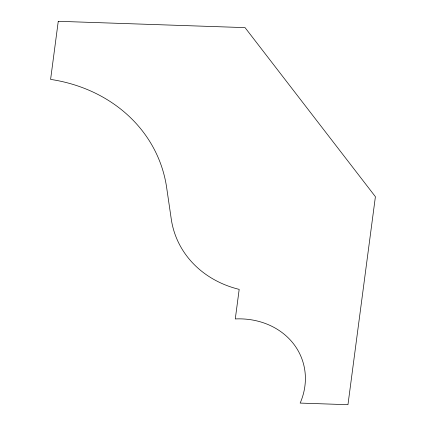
<?xml version="1.0" encoding="UTF-8"?>
<svg xmlns="http://www.w3.org/2000/svg" width="426" height="426" viewBox="0 0 426 426"><rect width="100%" height="100%" fill="white"/><g stroke="black" fill="none" stroke-linecap="round" stroke-linejoin="round"><path stroke-width="0.64" d="M58.261 21.3L50.598 79.401A156.624 136.986 -18.7 0 1 166.662 187.642L171.257 219.065A104.413 91.324 -18.7 0 0 239.188 289.371L235.285 318.941A73.091 63.927 -18.7 0 1 300.16 403.081L347.962 404.7L375.402 196.7L245.046 27.626L58.261 21.3"/></g></svg>
